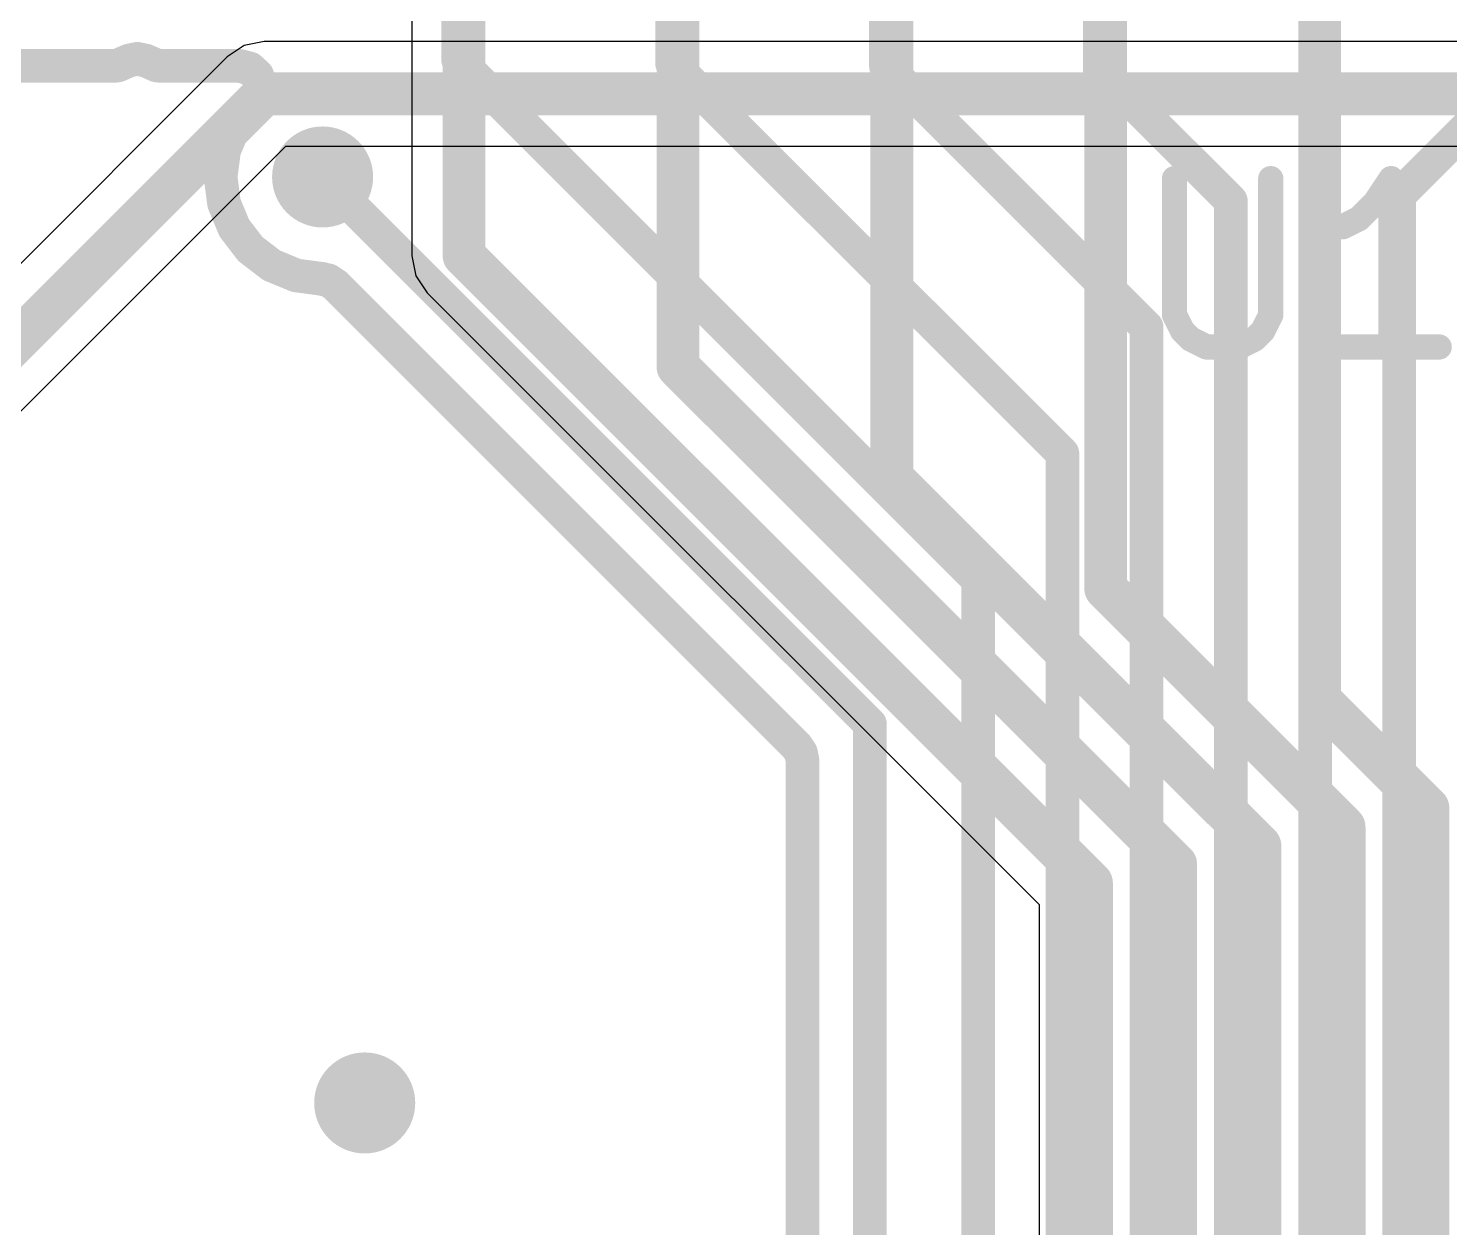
# Model space of a CAD drawing. Header units: inches. Extents: x 0 to 12.4, y -0.6 to 2.2.
# Drawn here: x 1.7729 to 2.1051, y 0.8869 to 1.1673 of the extents above; entities that cross this region are included whole.
import ezdxf

# ---------------------------------------------------------------- set-up
doc = ezdxf.new("R2010")
doc.units = ezdxf.units.IN
doc.header["$MEASUREMENT"] = 0
for name, color, linetype in [('Bottom Layer', 5, 'Continuous'), ('Dimension', 6, 'Continuous'), ('Mechanical 4', 56, 'Continuous'), ('Top Layer', 1, 'Continuous')]:
    doc.layers.add(name, color=color, linetype=linetype)

msp = doc.modelspace()

# ---------------------------------------------------------------- hatches: boundary and pattern name
at = {"layer": 'Dimension'}
h = msp.add_hatch(color=6, dxfattribs=at)
edge = h.paths.add_edge_path()
edge.add_arc((1.8416281, 1.1325557), 0.011811, 0, 360)
h = msp.add_hatch(color=6, dxfattribs=at)
edge = h.paths.add_edge_path()
edge.add_arc((1.8514706, 0.9160202), 0.011811, 0, 360)

# ---------------------------------------------------------------- linework, layer by layer
at = {"layer": 'Bottom Layer'}
for p, q in [((1.8233178, 1.1633038), (1.8193485, 1.1606515)), ((1.828, 1.1642351), (1.8233178, 1.1633038)), ((2.1464697, 1.1642351), (1.828, 1.1642351)), ((1.8193485, 1.1606515), (1.7163485, 1.0576515)), ((1.7372351, 1.0439321), (1.8330679, 1.1397649)), ((1.8330679, 1.1397649), (2.1464697, 1.1397649))]:
    msp.add_line(p, q, dxfattribs=at)
for points in [[(1.725, 1.049, 0.01, 0.01, 0), (1.828, 1.152, 0.01, 0.01, 0)], [(1.828, 1.152, 0.01, 0.01, 0), (2.1608374, 1.152, 0.01, 0.01, 0)]]:
    msp.add_lwpolyline(points, format="xyseb", dxfattribs=at)
msp.add_lwpolyline([(1.8255, 1.152, 0.005, 0.005, 1), (1.8305, 1.152, 0.005, 0.005, 1)], format="xyseb", close=True, dxfattribs=at)
msp.add_lwpolyline([(1.8255, 1.152, 0.005, 0.005, 1), (1.8305, 1.152, 0.005, 0.005, 1)], format="xyseb", close=True, dxfattribs=at)
at = {"layer": 'Dimension'}
for points in [[(1.873321, 1.1599179, 0.007874, 0.007874, 0), (1.873321, 1.1998785, 0.007874, 0.007874, 0)], [(1.923321, 1.1591305, 0.007874, 0.007874, 0), (1.923321, 1.1998785, 0.007874, 0.007874, 0)], [(1.973321, 1.1583431, 0.007874, 0.007874, 0), (1.973321, 1.1998785, 0.007874, 0.007874, 0)], [(2.023321, 1.1575557, 0.007874, 0.007874, 0), (2.023321, 1.1998785, 0.007874, 0.007874, 0)], [(2.0736163, 0.1483037, 0.007874, 0.007874, 0), (2.0736163, 1.1995832, 0.007874, 0.007874, 0)], [(1.7937931, 1.158635, 0.007874, 0.007874, 0), (1.7963491, 1.1597636, 0.007874, 0.007874, 0)], [(1.7963491, 1.1597636, 0.007874, 0.007874, 0), (1.798321, 1.1601796, 0.007874, 0.007874, 0)], [(1.798321, 1.1601796, 0.007874, 0.007874, 0), (1.8002929, 1.1597636, 0.007874, 0.007874, 0)], [(1.8002929, 1.1597636, 0.007874, 0.007874, 0), (1.8028489, 1.158635, 0.007874, 0.007874, 0)], [(1.873321, 1.1599179, 0.007874, 0.007874, 0), (1.9948761, 1.0383628, 0.007874, 0.007874, 0)], [(1.923321, 1.1591305, 0.007874, 0.007874, 0), (2.0145612, 1.0678903, 0.007874, 0.007874, 0)], [(1.7538381, 1.1585202, 0.007874, 0.007874, 0), (1.7928039, 1.1585203, 0.007874, 0.007874, 0)], [(1.7928039, 1.1585203, 0.007874, 0.007874, 0), (1.7937931, 1.158635, 0.007874, 0.007874, 0)], [(1.8028489, 1.158635, 0.007874, 0.007874, 0), (1.8038381, 1.1585202, 0.007874, 0.007874, 0)], [(1.8038381, 1.1585202, 0.007874, 0.007874, 0), (1.8222485, 1.1585203, 0.007874, 0.007874, 0)], [(1.8222485, 1.1585203, 0.007874, 0.007874, 0), (1.8245778, 1.1579287, 0.007874, 0.007874, 0)], [(1.8245778, 1.1579287, 0.007874, 0.007874, 0), (1.8263426, 1.1562974, 0.007874, 0.007874, 0)], [(1.8263426, 1.1562974, 0.007874, 0.007874, 0), (1.8271152, 1.1540216, 0.007874, 0.007874, 0)], [(1.973321, 1.1583431, 0.007874, 0.007874, 0), (2.0342462, 1.0974179, 0.007874, 0.007874, 0)], [(2.023321, 1.1575557, 0.007874, 0.007874, 0), (2.0539313, 1.1269454, 0.007874, 0.007874, 0)], [(2.0933013, 1.1283234, 0.007874, 0.007874, 0), (2.123321, 1.1583431, 0.007874, 0.007874, 0)], [(1.8267083, 1.151653, 0.007874, 0.007874, 0), (1.8271152, 1.1540216, 0.007874, 0.007874, 0)], [(1.8211718, 1.1447324, 0.007874, 0.007874, 0), (1.8245718, 1.1491634, 0.007874, 0.007874, 0)], [(1.8245718, 1.1491634, 0.007874, 0.007874, 0), (1.824572, 1.1491635, 0.007874, 0.007874, 0)], [(1.824572, 1.1491635, 0.007874, 0.007874, 0), (1.8247666, 1.1494172, 0.007874, 0.007874, 0)], [(1.8247666, 1.1494172, 0.007874, 0.007874, 0), (1.8250202, 1.1496118, 0.007874, 0.007874, 0)], [(1.8250202, 1.1496118, 0.007874, 0.007874, 0), (1.8250206, 1.1496121, 0.007874, 0.007874, 0)], [(1.8250206, 1.1496121, 0.007874, 0.007874, 0), (1.8252205, 1.1497655, 0.007874, 0.007874, 0)], [(1.8252205, 1.1497655, 0.007874, 0.007874, 0), (1.8267083, 1.151653, 0.007874, 0.007874, 0)], [(1.8187173, 1.1390231, 0.007874, 0.007874, 0), (1.8208546, 1.144183, 0.007874, 0.007874, 0)], [(1.8208546, 1.144183, 0.007874, 0.007874, 0), (1.8208547, 1.1441832, 0.007874, 0.007874, 0)], [(1.8208547, 1.1441832, 0.007874, 0.007874, 0), (1.8209771, 1.1444785, 0.007874, 0.007874, 0)], [(1.8209771, 1.1444785, 0.007874, 0.007874, 0), (1.8211717, 1.1447323, 0.007874, 0.007874, 0)], [(1.8211717, 1.1447323, 0.007874, 0.007874, 0), (1.8211718, 1.1447324, 0.007874, 0.007874, 0)], [(1.8185949, 1.1387274, 0.007874, 0.007874, 0), (1.8187172, 1.1390229, 0.007874, 0.007874, 0)], [(1.8187172, 1.1390229, 0.007874, 0.007874, 0), (1.8187173, 1.1390231, 0.007874, 0.007874, 0)], [(1.8179697, 1.1339788, 0.007874, 0.007874, 0), (1.8185531, 1.1384101, 0.007874, 0.007874, 0)], [(1.8185531, 1.1384104, 0.007874, 0.007874, 0), (1.8185949, 1.1387274, 0.007874, 0.007874, 0)], [(1.8185531, 1.1384101, 0.007874, 0.007874, 0), (1.8185531, 1.1384104, 0.007874, 0.007874, 0)], [(1.8177824, 1.1325557, 0.007874, 0.007874, 0), (1.8179697, 1.1339788, 0.007874, 0.007874, 0)], [(1.8177824, 1.1325557, 0.007874, 0.007874, 0), (1.8178241, 1.1322384, 0.007874, 0.007874, 0)], [(1.8178241, 1.1322384, 0.007874, 0.007874, 0), (1.8185531, 1.1267013, 0.007874, 0.007874, 0)], [(1.8416281, 1.1325557, 0.007874, 0.007874, 0), (1.9695809, 1.0046029, 0.007874, 0.007874, 0)], [(1.8185531, 1.126701, 0.007874, 0.007874, 0), (1.8185531, 1.1267013, 0.007874, 0.007874, 0)], [(1.8185531, 1.126701, 0.007874, 0.007874, 0), (1.8185949, 1.1263839, 0.007874, 0.007874, 0)], [(1.8185949, 1.1263839, 0.007874, 0.007874, 0), (1.8187173, 1.1260884, 0.007874, 0.007874, 0)], [(1.8187173, 1.1260883, 0.007874, 0.007874, 0), (1.8187173, 1.1260884, 0.007874, 0.007874, 0)], [(1.8187173, 1.1260883, 0.007874, 0.007874, 0), (1.8202085, 1.1224884, 0.007874, 0.007874, 0)], [(2.0539313, 0.1876738, 0.007874, 0.007874, 0), (2.0539313, 1.1269454, 0.007874, 0.007874, 0)], [(2.0933013, 0.0990911, 0.007874, 0.007874, 0), (2.0933013, 1.1283234, 0.007874, 0.007874, 0)], [(1.8202085, 1.1224884, 0.007874, 0.007874, 0), (1.8209771, 1.1206328, 0.007874, 0.007874, 0)], [(1.8209771, 1.1206328, 0.007874, 0.007874, 0), (1.8247666, 1.1156942, 0.007874, 0.007874, 0)], [(1.8247666, 1.1156942, 0.007874, 0.007874, 0), (1.8297052, 1.1119046, 0.007874, 0.007874, 0)], [(1.8297052, 1.1119046, 0.007874, 0.007874, 0), (1.8354564, 1.1095224, 0.007874, 0.007874, 0)], [(1.8354564, 1.1095224, 0.007874, 0.007874, 0), (1.8357736, 1.1094807, 0.007874, 0.007874, 0)], [(1.8357736, 1.1094807, 0.007874, 0.007874, 0), (1.8357737, 1.1094807, 0.007874, 0.007874, 0)], [(1.8357737, 1.1094807, 0.007874, 0.007874, 0), (1.8416281, 1.1087099, 0.007874, 0.007874, 0)], [(1.8416202, 1.1086504, 0.007874, 0.007874, 0), (1.8416281, 1.1087099, 0.007874, 0.007874, 0)], [(1.8416202, 1.1086504, 0.007874, 0.007874, 0), (1.8429792, 1.1083801, 0.007874, 0.007874, 0)], [(1.8429792, 1.1083801, 0.007874, 0.007874, 0), (1.844563, 1.1073218, 0.007874, 0.007874, 0)], [(1.844563, 1.1073218, 0.007874, 0.007874, 0), (1.9523833, 0.9995016, 0.007874, 0.007874, 0)], [(2.0342462, 0.2270439, 0.007874, 0.007874, 0), (2.0342462, 1.0974179, 0.007874, 0.007874, 0)], [(2.0145612, 0.2664139, 0.007874, 0.007874, 0), (2.0145612, 1.0678903, 0.007874, 0.007874, 0)], [(1.9948761, 0.305784, 0.007874, 0.007874, 0), (1.9948761, 1.0383628, 0.007874, 0.007874, 0)], [(1.9695809, 0.817595, 0.007874, 0.007874, 0), (1.9695809, 1.0046029, 0.007874, 0.007874, 0)], [(1.9523833, 0.9995016, 0.007874, 0.007874, 0), (1.9534415, 0.9979178, 0.007874, 0.007874, 0)], [(1.9534415, 0.9979178, 0.007874, 0.007874, 0), (1.9538131, 0.9960496, 0.007874, 0.007874, 0)], [(1.9538131, 0.609613, 0.007874, 0.007874, 0), (1.9538131, 0.9960496, 0.007874, 0.007874, 0)]]:
    msp.add_lwpolyline(points, format="xyseb", dxfattribs=at)
for points in [[(1.7943806, 1.1597636, 0.003937, 0.003937, 1), (1.7983176, 1.1597636, 0.003937, 0.003937, 1)], [(1.7943806, 1.1597636, 0.003937, 0.003937, 1), (1.7983176, 1.1597636, 0.003937, 0.003937, 1)], [(1.7963525, 1.1601796, 0.003937, 0.003937, 1), (1.8002895, 1.1601796, 0.003937, 0.003937, 1)], [(1.7963525, 1.1601796, 0.003937, 0.003937, 1), (1.8002895, 1.1601796, 0.003937, 0.003937, 1)], [(1.7983244, 1.1597636, 0.003937, 0.003937, 1), (1.8022614, 1.1597636, 0.003937, 0.003937, 1)], [(1.7983244, 1.1597636, 0.003937, 0.003937, 1), (1.8022614, 1.1597636, 0.003937, 0.003937, 1)], [(1.8713525, 1.1599179, 0.003937, 0.003937, 1), (1.8752895, 1.1599179, 0.003937, 0.003937, 1)], [(1.8713525, 1.1599179, 0.003937, 0.003937, 1), (1.8752895, 1.1599179, 0.003937, 0.003937, 1)], [(1.9213525, 1.1591305, 0.003937, 0.003937, 1), (1.9252895, 1.1591305, 0.003937, 0.003937, 1)], [(1.9213525, 1.1591305, 0.003937, 0.003937, 1), (1.9252895, 1.1591305, 0.003937, 0.003937, 1)], [(1.7908354, 1.1585203, 0.003937, 0.003937, 1), (1.7947724, 1.1585203, 0.003937, 0.003937, 1)], [(1.7908354, 1.1585203, 0.003937, 0.003937, 1), (1.7947724, 1.1585203, 0.003937, 0.003937, 1)], [(1.7918246, 1.158635, 0.003937, 0.003937, 1), (1.7957616, 1.158635, 0.003937, 0.003937, 1)], [(1.7918246, 1.158635, 0.003937, 0.003937, 1), (1.7957616, 1.158635, 0.003937, 0.003937, 1)], [(1.8008804, 1.158635, 0.003937, 0.003937, 1), (1.8048174, 1.158635, 0.003937, 0.003937, 1)], [(1.8008804, 1.158635, 0.003937, 0.003937, 1), (1.8048174, 1.158635, 0.003937, 0.003937, 1)], [(1.8018696, 1.1585202, 0.003937, 0.003937, 1), (1.8058066, 1.1585202, 0.003937, 0.003937, 1)], [(1.8018696, 1.1585202, 0.003937, 0.003937, 1), (1.8058066, 1.1585202, 0.003937, 0.003937, 1)], [(1.82028, 1.1585203, 0.003937, 0.003937, 1), (1.824217, 1.1585203, 0.003937, 0.003937, 1)], [(1.82028, 1.1585203, 0.003937, 0.003937, 1), (1.824217, 1.1585203, 0.003937, 0.003937, 1)], [(1.8226093, 1.1579287, 0.003937, 0.003937, 1), (1.8265463, 1.1579287, 0.003937, 0.003937, 1)], [(1.8226093, 1.1579287, 0.003937, 0.003937, 1), (1.8265463, 1.1579287, 0.003937, 0.003937, 1)], [(1.8243741, 1.1562974, 0.003937, 0.003937, 1), (1.8283111, 1.1562974, 0.003937, 0.003937, 1)], [(1.8243741, 1.1562974, 0.003937, 0.003937, 1), (1.8283111, 1.1562974, 0.003937, 0.003937, 1)], [(1.9713525, 1.1583431, 0.003937, 0.003937, 1), (1.9752895, 1.1583431, 0.003937, 0.003937, 1)], [(1.9713525, 1.1583431, 0.003937, 0.003937, 1), (1.9752895, 1.1583431, 0.003937, 0.003937, 1)], [(2.0213525, 1.1575557, 0.003937, 0.003937, 1), (2.0252895, 1.1575557, 0.003937, 0.003937, 1)], [(2.0213525, 1.1575557, 0.003937, 0.003937, 1), (2.0252895, 1.1575557, 0.003937, 0.003937, 1)], [(1.8251467, 1.1540216, 0.003937, 0.003937, 1), (1.8290837, 1.1540216, 0.003937, 0.003937, 1)], [(1.8251467, 1.1540216, 0.003937, 0.003937, 1), (1.8290837, 1.1540216, 0.003937, 0.003937, 1)], [(1.8226033, 1.1491634, 0.003937, 0.003937, 1), (1.8265403, 1.1491634, 0.003937, 0.003937, 1)], [(1.8226033, 1.1491634, 0.003937, 0.003937, 1), (1.8265403, 1.1491634, 0.003937, 0.003937, 1)], [(1.8226035, 1.1491635, 0.003937, 0.003937, 1), (1.8265405, 1.1491635, 0.003937, 0.003937, 1)], [(1.8226035, 1.1491635, 0.003937, 0.003937, 1), (1.8265405, 1.1491635, 0.003937, 0.003937, 1)], [(1.8227981, 1.1494172, 0.003937, 0.003937, 1), (1.8267351, 1.1494172, 0.003937, 0.003937, 1)], [(1.8227981, 1.1494172, 0.003937, 0.003937, 1), (1.8267351, 1.1494172, 0.003937, 0.003937, 1)], [(1.8230517, 1.1496118, 0.003937, 0.003937, 1), (1.8269887, 1.1496118, 0.003937, 0.003937, 1)], [(1.8230517, 1.1496118, 0.003937, 0.003937, 1), (1.8269887, 1.1496118, 0.003937, 0.003937, 1)], [(1.8230521, 1.1496121, 0.003937, 0.003937, 1), (1.8269891, 1.1496121, 0.003937, 0.003937, 1)], [(1.8230521, 1.1496121, 0.003937, 0.003937, 1), (1.8269891, 1.1496121, 0.003937, 0.003937, 1)], [(1.823252, 1.1497655, 0.003937, 0.003937, 1), (1.827189, 1.1497655, 0.003937, 0.003937, 1)], [(1.823252, 1.1497655, 0.003937, 0.003937, 1), (1.827189, 1.1497655, 0.003937, 0.003937, 1)], [(1.8247398, 1.151653, 0.003937, 0.003937, 1), (1.8286768, 1.151653, 0.003937, 0.003937, 1)], [(1.8247398, 1.151653, 0.003937, 0.003937, 1), (1.8286768, 1.151653, 0.003937, 0.003937, 1)], [(1.8188861, 1.144183, 0.003937, 0.003937, 1), (1.8228231, 1.144183, 0.003937, 0.003937, 1)], [(1.8188861, 1.144183, 0.003937, 0.003937, 1), (1.8228231, 1.144183, 0.003937, 0.003937, 1)], [(1.8188862, 1.1441832, 0.003937, 0.003937, 1), (1.8228232, 1.1441832, 0.003937, 0.003937, 1)], [(1.8188862, 1.1441832, 0.003937, 0.003937, 1), (1.8228232, 1.1441832, 0.003937, 0.003937, 1)], [(1.8190086, 1.1444785, 0.003937, 0.003937, 1), (1.8229456, 1.1444785, 0.003937, 0.003937, 1)], [(1.8190086, 1.1444785, 0.003937, 0.003937, 1), (1.8229456, 1.1444785, 0.003937, 0.003937, 1)], [(1.8192032, 1.1447323, 0.003937, 0.003937, 1), (1.8231402, 1.1447323, 0.003937, 0.003937, 1)], [(1.8192032, 1.1447323, 0.003937, 0.003937, 1), (1.8231402, 1.1447323, 0.003937, 0.003937, 1)], [(1.8192033, 1.1447324, 0.003937, 0.003937, 1), (1.8231403, 1.1447324, 0.003937, 0.003937, 1)], [(1.8192033, 1.1447324, 0.003937, 0.003937, 1), (1.8231403, 1.1447324, 0.003937, 0.003937, 1)], [(1.8167487, 1.1390229, 0.003937, 0.003937, 1), (1.8206857, 1.1390229, 0.003937, 0.003937, 1)], [(1.8167487, 1.1390229, 0.003937, 0.003937, 1), (1.8206857, 1.1390229, 0.003937, 0.003937, 1)], [(1.8167488, 1.1390231, 0.003937, 0.003937, 1), (1.8206858, 1.1390231, 0.003937, 0.003937, 1)], [(1.8167488, 1.1390231, 0.003937, 0.003937, 1), (1.8206858, 1.1390231, 0.003937, 0.003937, 1)], [(1.8165846, 1.1384104, 0.003937, 0.003937, 1), (1.8205216, 1.1384104, 0.003937, 0.003937, 1)], [(1.8165846, 1.1384104, 0.003937, 0.003937, 1), (1.8205216, 1.1384104, 0.003937, 0.003937, 1)], [(1.8165846, 1.1384101, 0.003937, 0.003937, 1), (1.8205216, 1.1384101, 0.003937, 0.003937, 1)], [(1.8165846, 1.1384101, 0.003937, 0.003937, 1), (1.8205216, 1.1384101, 0.003937, 0.003937, 1)], [(1.8166264, 1.1387274, 0.003937, 0.003937, 1), (1.8205634, 1.1387274, 0.003937, 0.003937, 1)], [(1.8166264, 1.1387274, 0.003937, 0.003937, 1), (1.8205634, 1.1387274, 0.003937, 0.003937, 1)], [(1.8158139, 1.1325557, 0.003937, 0.003937, 1), (1.8197509, 1.1325557, 0.003937, 0.003937, 1)], [(1.8158139, 1.1325557, 0.003937, 0.003937, 1), (1.8197509, 1.1325557, 0.003937, 0.003937, 1)], [(1.8158556, 1.1322384, 0.003937, 0.003937, 1), (1.8197926, 1.1322384, 0.003937, 0.003937, 1)], [(1.8158556, 1.1322384, 0.003937, 0.003937, 1), (1.8197926, 1.1322384, 0.003937, 0.003937, 1)], [(1.8160012, 1.1339788, 0.003937, 0.003937, 1), (1.8199382, 1.1339788, 0.003937, 0.003937, 1)], [(1.8160012, 1.1339788, 0.003937, 0.003937, 1), (1.8199382, 1.1339788, 0.003937, 0.003937, 1)], [(1.8396596, 1.1325557, 0.003937, 0.003937, 1), (1.8435966, 1.1325557, 0.003937, 0.003937, 1)], [(1.8165846, 1.1267013, 0.003937, 0.003937, 1), (1.8205216, 1.1267013, 0.003937, 0.003937, 1)], [(1.8165846, 1.1267013, 0.003937, 0.003937, 1), (1.8205216, 1.1267013, 0.003937, 0.003937, 1)], [(1.8165846, 1.126701, 0.003937, 0.003937, 1), (1.8205216, 1.126701, 0.003937, 0.003937, 1)], [(1.8165846, 1.126701, 0.003937, 0.003937, 1), (1.8205216, 1.126701, 0.003937, 0.003937, 1)], [(1.8166264, 1.1263839, 0.003937, 0.003937, 1), (1.8205634, 1.1263839, 0.003937, 0.003937, 1)], [(1.8166264, 1.1263839, 0.003937, 0.003937, 1), (1.8205634, 1.1263839, 0.003937, 0.003937, 1)], [(1.8167488, 1.1260884, 0.003937, 0.003937, 1), (1.8206858, 1.1260884, 0.003937, 0.003937, 1)], [(1.8167488, 1.1260884, 0.003937, 0.003937, 1), (1.8206858, 1.1260884, 0.003937, 0.003937, 1)], [(1.8167488, 1.1260883, 0.003937, 0.003937, 1), (1.8206858, 1.1260883, 0.003937, 0.003937, 1)], [(1.8167488, 1.1260883, 0.003937, 0.003937, 1), (1.8206858, 1.1260883, 0.003937, 0.003937, 1)], [(2.0519628, 1.1269454, 0.003937, 0.003937, 1), (2.0558998, 1.1269454, 0.003937, 0.003937, 1)], [(2.0519628, 1.1269454, 0.003937, 0.003937, 1), (2.0558998, 1.1269454, 0.003937, 0.003937, 1)], [(2.0913328, 1.1283234, 0.003937, 0.003937, 1), (2.0952698, 1.1283234, 0.003937, 0.003937, 1)], [(2.0913328, 1.1283234, 0.003937, 0.003937, 1), (2.0952698, 1.1283234, 0.003937, 0.003937, 1)], [(1.81824, 1.1224884, 0.003937, 0.003937, 1), (1.822177, 1.1224884, 0.003937, 0.003937, 1)], [(1.81824, 1.1224884, 0.003937, 0.003937, 1), (1.822177, 1.1224884, 0.003937, 0.003937, 1)], [(1.8190086, 1.1206328, 0.003937, 0.003937, 1), (1.8229456, 1.1206328, 0.003937, 0.003937, 1)], [(1.8190086, 1.1206328, 0.003937, 0.003937, 1), (1.8229456, 1.1206328, 0.003937, 0.003937, 1)], [(1.8227981, 1.1156942, 0.003937, 0.003937, 1), (1.8267351, 1.1156942, 0.003937, 0.003937, 1)], [(1.8227981, 1.1156942, 0.003937, 0.003937, 1), (1.8267351, 1.1156942, 0.003937, 0.003937, 1)], [(1.8277367, 1.1119046, 0.003937, 0.003937, 1), (1.8316737, 1.1119046, 0.003937, 0.003937, 1)], [(1.8277367, 1.1119046, 0.003937, 0.003937, 1), (1.8316737, 1.1119046, 0.003937, 0.003937, 1)], [(1.8334879, 1.1095224, 0.003937, 0.003937, 1), (1.8374249, 1.1095224, 0.003937, 0.003937, 1)], [(1.8334879, 1.1095224, 0.003937, 0.003937, 1), (1.8374249, 1.1095224, 0.003937, 0.003937, 1)], [(1.8338051, 1.1094807, 0.003937, 0.003937, 1), (1.8377421, 1.1094807, 0.003937, 0.003937, 1)], [(1.8338051, 1.1094807, 0.003937, 0.003937, 1), (1.8377421, 1.1094807, 0.003937, 0.003937, 1)], [(1.8338052, 1.1094807, 0.003937, 0.003937, 1), (1.8377422, 1.1094807, 0.003937, 0.003937, 1)], [(1.8338052, 1.1094807, 0.003937, 0.003937, 1), (1.8377422, 1.1094807, 0.003937, 0.003937, 1)], [(1.8396517, 1.1086504, 0.003937, 0.003937, 1), (1.8435887, 1.1086504, 0.003937, 0.003937, 1)], [(1.8396517, 1.1086504, 0.003937, 0.003937, 1), (1.8435887, 1.1086504, 0.003937, 0.003937, 1)], [(1.8396596, 1.1087099, 0.003937, 0.003937, 1), (1.8435966, 1.1087099, 0.003937, 0.003937, 1)], [(1.8396596, 1.1087099, 0.003937, 0.003937, 1), (1.8435966, 1.1087099, 0.003937, 0.003937, 1)], [(1.8410107, 1.1083801, 0.003937, 0.003937, 1), (1.8449477, 1.1083801, 0.003937, 0.003937, 1)], [(1.8410107, 1.1083801, 0.003937, 0.003937, 1), (1.8449477, 1.1083801, 0.003937, 0.003937, 1)], [(1.8425945, 1.1073218, 0.003937, 0.003937, 1), (1.8465315, 1.1073218, 0.003937, 0.003937, 1)], [(1.8425945, 1.1073218, 0.003937, 0.003937, 1), (1.8465315, 1.1073218, 0.003937, 0.003937, 1)], [(2.0322777, 1.0974179, 0.003937, 0.003937, 1), (2.0362147, 1.0974179, 0.003937, 0.003937, 1)], [(2.0322777, 1.0974179, 0.003937, 0.003937, 1), (2.0362147, 1.0974179, 0.003937, 0.003937, 1)], [(2.0125927, 1.0678903, 0.003937, 0.003937, 1), (2.0165297, 1.0678903, 0.003937, 0.003937, 1)], [(2.0125927, 1.0678903, 0.003937, 0.003937, 1), (2.0165297, 1.0678903, 0.003937, 0.003937, 1)], [(1.9929076, 1.0383628, 0.003937, 0.003937, 1), (1.9968446, 1.0383628, 0.003937, 0.003937, 1)], [(1.9929076, 1.0383628, 0.003937, 0.003937, 1), (1.9968446, 1.0383628, 0.003937, 0.003937, 1)], [(1.9676124, 1.0046029, 0.003937, 0.003937, 1), (1.9715494, 1.0046029, 0.003937, 0.003937, 1)], [(1.9676124, 1.0046029, 0.003937, 0.003937, 1), (1.9715494, 1.0046029, 0.003937, 0.003937, 1)], [(1.9504148, 0.9995016, 0.003937, 0.003937, 1), (1.9543518, 0.9995016, 0.003937, 0.003937, 1)], [(1.9504148, 0.9995016, 0.003937, 0.003937, 1), (1.9543518, 0.9995016, 0.003937, 0.003937, 1)], [(1.951473, 0.9979178, 0.003937, 0.003937, 1), (1.95541, 0.9979178, 0.003937, 0.003937, 1)], [(1.951473, 0.9979178, 0.003937, 0.003937, 1), (1.95541, 0.9979178, 0.003937, 0.003937, 1)], [(1.9518446, 0.9960496, 0.003937, 0.003937, 1), (1.9557816, 0.9960496, 0.003937, 0.003937, 1)], [(1.9518446, 0.9960496, 0.003937, 0.003937, 1), (1.9557816, 0.9960496, 0.003937, 0.003937, 1)]]:
    msp.add_lwpolyline(points, format="xyseb", close=True, dxfattribs=at)
at = {"layer": 'Mechanical 4'}
for points in [[(2.0407675, 1.100295, 0.0059055, 0.0059055, 0), (2.0407675, 1.132166, 0.0059055, 0.0059055, 0)], [(2.0632647, 1.100295, 0.0059055, 0.0059055, 0), (2.0632647, 1.132166, 0.0059055, 0.0059055, 0)], [(2.0876366, 1.1265417, 0.0059055, 0.0059055, 0), (2.0913862, 1.132166, 0.0059055, 0.0059055, 0)], [(2.0913862, 1.092796, 0.0059055, 0.0059055, 0), (2.0913862, 1.132166, 0.0059055, 0.0059055, 0)], [(2.0838871, 1.1227922, 0.0059055, 0.0059055, 0), (2.0876366, 1.1265417, 0.0059055, 0.0059055, 0)], [(2.0801376, 1.1209174, 0.0059055, 0.0059055, 0), (2.0838871, 1.1227922, 0.0059055, 0.0059055, 0)], [(2.0407675, 1.100295, 0.0059055, 0.0059055, 0), (2.0426423, 1.0965455, 0.0059055, 0.0059055, 0)], [(2.0613899, 1.0965455, 0.0059055, 0.0059055, 0), (2.0632647, 1.100295, 0.0059055, 0.0059055, 0)], [(2.0426423, 1.0965455, 0.0059055, 0.0059055, 0), (2.044517, 1.0946707, 0.0059055, 0.0059055, 0)], [(2.044517, 1.0946707, 0.0059055, 0.0059055, 0), (2.0482666, 1.092796, 0.0059055, 0.0059055, 0)], [(2.0557656, 1.092796, 0.0059055, 0.0059055, 0), (2.0595151, 1.0946707, 0.0059055, 0.0059055, 0)], [(2.0595151, 1.0946707, 0.0059055, 0.0059055, 0), (2.0613899, 1.0965455, 0.0059055, 0.0059055, 0)], [(2.0482666, 1.092796, 0.0059055, 0.0059055, 0), (2.0557656, 1.092796, 0.0059055, 0.0059055, 0)], [(2.0801376, 1.092796, 0.0059055, 0.0059055, 0), (2.1026347, 1.092796, 0.0059055, 0.0059055, 0)]]:
    msp.add_lwpolyline(points, format="xyseb", dxfattribs=at)
for points in [[(2.0392911, 1.132166, 0.0029527, 0.0029527, 1), (2.0422439, 1.132166, 0.0029527, 0.0029527, 1)], [(2.0617883, 1.132166, 0.0029527, 0.0029527, 1), (2.0647411, 1.132166, 0.0029527, 0.0029527, 1)], [(2.0899098, 1.132166, 0.0029527, 0.0029527, 1), (2.0928626, 1.132166, 0.0029527, 0.0029527, 1)], [(2.0899098, 1.132166, 0.0029527, 0.0029527, 1), (2.0928626, 1.132166, 0.0029527, 0.0029527, 1)], [(2.0861602, 1.1265417, 0.0029527, 0.0029527, 1), (2.089113, 1.1265417, 0.0029527, 0.0029527, 1)], [(2.0861602, 1.1265417, 0.0029527, 0.0029527, 1), (2.089113, 1.1265417, 0.0029527, 0.0029527, 1)], [(2.0786612, 1.1209174, 0.0029527, 0.0029527, 1), (2.081614, 1.1209174, 0.0029527, 0.0029527, 1)], [(2.0824107, 1.1227922, 0.0029527, 0.0029527, 1), (2.0853635, 1.1227922, 0.0029527, 0.0029527, 1)], [(2.0824107, 1.1227922, 0.0029527, 0.0029527, 1), (2.0853635, 1.1227922, 0.0029527, 0.0029527, 1)], [(2.0392911, 1.100295, 0.0029527, 0.0029527, 1), (2.0422439, 1.100295, 0.0029527, 0.0029527, 1)], [(2.0392911, 1.100295, 0.0029527, 0.0029527, 1), (2.0422439, 1.100295, 0.0029527, 0.0029527, 1)], [(2.0617883, 1.100295, 0.0029527, 0.0029527, 1), (2.0647411, 1.100295, 0.0029527, 0.0029527, 1)], [(2.0617883, 1.100295, 0.0029527, 0.0029527, 1), (2.0647411, 1.100295, 0.0029527, 0.0029527, 1)], [(2.0411659, 1.0965455, 0.0029527, 0.0029527, 1), (2.0441187, 1.0965455, 0.0029527, 0.0029527, 1)], [(2.0411659, 1.0965455, 0.0029527, 0.0029527, 1), (2.0441187, 1.0965455, 0.0029527, 0.0029527, 1)], [(2.0430406, 1.0946707, 0.0029527, 0.0029527, 1), (2.0459934, 1.0946707, 0.0029527, 0.0029527, 1)], [(2.0430406, 1.0946707, 0.0029527, 0.0029527, 1), (2.0459934, 1.0946707, 0.0029527, 0.0029527, 1)], [(2.0580387, 1.0946707, 0.0029527, 0.0029527, 1), (2.0609915, 1.0946707, 0.0029527, 0.0029527, 1)], [(2.0580387, 1.0946707, 0.0029527, 0.0029527, 1), (2.0609915, 1.0946707, 0.0029527, 0.0029527, 1)], [(2.0599135, 1.0965455, 0.0029527, 0.0029527, 1), (2.0628663, 1.0965455, 0.0029527, 0.0029527, 1)], [(2.0599135, 1.0965455, 0.0029527, 0.0029527, 1), (2.0628663, 1.0965455, 0.0029527, 0.0029527, 1)], [(2.0467902, 1.092796, 0.0029527, 0.0029527, 1), (2.049743, 1.092796, 0.0029527, 0.0029527, 1)], [(2.0467902, 1.092796, 0.0029527, 0.0029527, 1), (2.049743, 1.092796, 0.0029527, 0.0029527, 1)], [(2.0542892, 1.092796, 0.0029527, 0.0029527, 1), (2.057242, 1.092796, 0.0029527, 0.0029527, 1)], [(2.0542892, 1.092796, 0.0029527, 0.0029527, 1), (2.057242, 1.092796, 0.0029527, 0.0029527, 1)], [(2.0786612, 1.092796, 0.0029527, 0.0029527, 1), (2.081614, 1.092796, 0.0029527, 0.0029527, 1)], [(2.0899098, 1.092796, 0.0029527, 0.0029527, 1), (2.0928626, 1.092796, 0.0029527, 0.0029527, 1)], [(2.1011583, 1.092796, 0.0029527, 0.0029527, 1), (2.1041111, 1.092796, 0.0029527, 0.0029527, 1)]]:
    msp.add_lwpolyline(points, format="xyseb", close=True, dxfattribs=at)
at = {"layer": 'Top Layer'}
for p, q in [((1.8624579, 1.1791181), (1.8624579, 1.1141407)), ((1.8624579, 1.1141407), (1.8633892, 1.1094585)), ((1.8633892, 1.1094585), (1.8660415, 1.1054892)), ((1.8660415, 1.1054892), (2.0091232, 0.9624074)), ((2.0091232, 0.9624074), (2.0091232, 0.3054616))]:
    msp.add_line(p, q, dxfattribs=at)
for points in [[(2.074693, 1.0103071, 0.01, 0.01, 0), (2.074693, 1.2286602, 0.01, 0.01, 0)], [(1.874693, 1.1141407, 0.01, 0.01, 0), (1.874693, 1.2156456, 0.01, 0.01, 0)], [(1.924693, 1.0881823, 0.01, 0.01, 0), (1.924693, 1.2156456, 0.01, 0.01, 0)], [(1.974693, 1.0622239, 0.01, 0.01, 0), (1.974693, 1.2156456, 0.01, 0.01, 0)], [(2.024693, 1.0362655, 0.01, 0.01, 0), (2.024693, 1.2156456, 0.01, 0.01, 0)], [(1.874693, 1.1141407, 0.01, 0.01, 0), (2.0213583, 0.9674754, 0.01, 0.01, 0)], [(1.924693, 1.0881823, 0.01, 0.01, 0), (2.0410433, 0.971832, 0.01, 0.01, 0)], [(1.974693, 1.0622239, 0.01, 0.01, 0), (2.0607284, 0.9761885, 0.01, 0.01, 0)], [(2.024693, 1.0362655, 0.01, 0.01, 0), (2.0804134, 0.9805451, 0.01, 0.01, 0)], [(2.074693, 1.0103071, 0.01, 0.01, 0), (2.1, 0.9850001, 0.01, 0.01, 0)], [(2.1, 0.1329724, 0.01, 0.01, 0), (2.1, 0.9850001, 0.01, 0.01, 0)], [(2.0804134, 0.1822835, 0.01, 0.01, 0), (2.0804134, 0.9805451, 0.01, 0.01, 0)], [(2.0607284, 0.2216536, 0.01, 0.01, 0), (2.0607284, 0.9761885, 0.01, 0.01, 0)], [(2.0410433, 0.2610237, 0.01, 0.01, 0), (2.0410433, 0.971832, 0.01, 0.01, 0)], [(2.0213583, 0.3003937, 0.01, 0.01, 0), (2.0213583, 0.9674754, 0.01, 0.01, 0)]]:
    msp.add_lwpolyline(points, format="xyseb", dxfattribs=at)
for points in [[(1.872193, 1.1141407, 0.005, 0.005, 1), (1.877193, 1.1141407, 0.005, 0.005, 1)], [(1.872193, 1.1141407, 0.005, 0.005, 1), (1.877193, 1.1141407, 0.005, 0.005, 1)], [(1.922193, 1.0881823, 0.005, 0.005, 1), (1.927193, 1.0881823, 0.005, 0.005, 1)], [(1.922193, 1.0881823, 0.005, 0.005, 1), (1.927193, 1.0881823, 0.005, 0.005, 1)], [(1.972193, 1.0622239, 0.005, 0.005, 1), (1.977193, 1.0622239, 0.005, 0.005, 1)], [(1.972193, 1.0622239, 0.005, 0.005, 1), (1.977193, 1.0622239, 0.005, 0.005, 1)], [(2.022193, 1.0362655, 0.005, 0.005, 1), (2.027193, 1.0362655, 0.005, 0.005, 1)], [(2.022193, 1.0362655, 0.005, 0.005, 1), (2.027193, 1.0362655, 0.005, 0.005, 1)], [(2.072193, 1.0103071, 0.005, 0.005, 1), (2.077193, 1.0103071, 0.005, 0.005, 1)], [(2.072193, 1.0103071, 0.005, 0.005, 1), (2.077193, 1.0103071, 0.005, 0.005, 1)], [(2.0975, 0.9850001, 0.005, 0.005, 1), (2.1025, 0.9850001, 0.005, 0.005, 1)], [(2.0975, 0.9850001, 0.005, 0.005, 1), (2.1025, 0.9850001, 0.005, 0.005, 1)], [(2.0779134, 0.9805451, 0.005, 0.005, 1), (2.0829134, 0.9805451, 0.005, 0.005, 1)], [(2.0779134, 0.9805451, 0.005, 0.005, 1), (2.0829134, 0.9805451, 0.005, 0.005, 1)], [(2.0582284, 0.9761885, 0.005, 0.005, 1), (2.0632284, 0.9761885, 0.005, 0.005, 1)], [(2.0582284, 0.9761885, 0.005, 0.005, 1), (2.0632284, 0.9761885, 0.005, 0.005, 1)], [(2.0385433, 0.971832, 0.005, 0.005, 1), (2.0435433, 0.971832, 0.005, 0.005, 1)], [(2.0385433, 0.971832, 0.005, 0.005, 1), (2.0435433, 0.971832, 0.005, 0.005, 1)], [(2.0188583, 0.9674754, 0.005, 0.005, 1), (2.0238583, 0.9674754, 0.005, 0.005, 1)], [(2.0188583, 0.9674754, 0.005, 0.005, 1), (2.0238583, 0.9674754, 0.005, 0.005, 1)]]:
    msp.add_lwpolyline(points, format="xyseb", close=True, dxfattribs=at)

doc.saveas('drawing.dxf')
